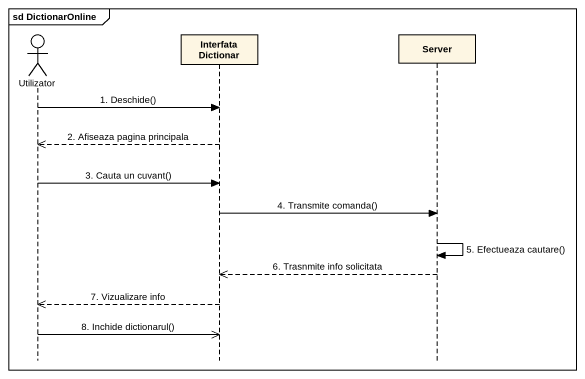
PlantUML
@startuml
mainframe sd DictionarOnline
hide footbox
actor Utilizator
participant "Interfata Dictionar" as Interfata_Dictionar
participant Server

Utilizator -> Interfata_Dictionar : 1. Deschide()
Interfata_Dictionar -->> Utilizator : 2. Afiseaza pagina principala
Utilizator -> Interfata_Dictionar : 3. Cauta un cuvant()
Interfata_Dictionar -> Server : 4. Transmite comanda()
Server -> Server : 5. Efectueaza cautare()
Server -->> Interfata_Dictionar : 6. Trasnmite info solicitata
Interfata_Dictionar -->> Utilizator : 7. Vizualizare info
Utilizator ->> Interfata_Dictionar : 8. Inchide dictionarul()
@enduml
